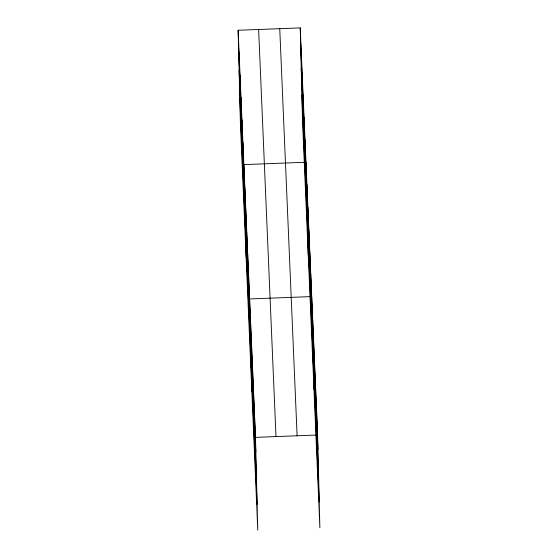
<?xml version="1.0" encoding="UTF-8"?>
<svg xmlns="http://www.w3.org/2000/svg" width="558" height="558" viewBox="0 0 558 558"><rect width="100%" height="100%" fill="white"/><g stroke="black" fill="none" stroke-linecap="round" stroke-linejoin="round"><path stroke-width="0.84" d="M238.126 30.265L255.494 437.36L257.761 530.1L240.393 123.004L238.126 30.265L300.239 27.9L317.607 434.996L319.874 527.735L302.506 120.64L300.239 27.9M255.494 437.36L315.898 435.066M300.602 42.624L317.962 449.72M301.229 68.369L318.59 475.465M301.878 94.895L319.239 501.991M279.746 28.681L297.107 435.777M258.626 29.483L275.987 436.579M238.489 44.982L255.857 452.078M239.117 70.727L256.485 477.829M239.766 97.259L257.133 504.355M316.623 411.93L316.979 426.647M315.633 388.856L315.995 403.58M314.649 365.79L315.012 380.514M313.666 342.724L314.028 357.441M312.682 319.65L313.045 334.375M313.966 389.324L311.699 296.584L249.593 298.949L251.853 391.688M310.743 274.194L311.106 288.918M309.788 251.804L310.15 266.522M308.832 229.415L309.195 244.132M307.876 207.025L308.239 221.742M306.928 184.635L307.284 199.352M308.239 254.985L305.972 162.245L243.86 164.603L246.127 257.343M305.017 139.849L305.372 154.573M304.061 117.459L304.417 132.183M303.106 95.069L303.461 109.793M302.15 72.68L302.513 87.404M301.194 50.29L301.557 65.014M254.511 414.287L254.866 429.011M253.527 391.221L253.883 405.945M252.544 368.154L252.9 382.872M251.56 345.081L251.916 359.805M250.577 322.015L250.933 336.732M248.638 276.552L248.994 291.276M247.682 254.162L248.038 268.886M246.727 231.772L247.082 246.496M245.771 209.383L246.127 224.107M244.816 186.993L245.171 201.717M242.904 142.213L243.267 156.938M241.949 119.824L242.311 134.541M240.993 97.434L241.356 112.151M240.038 75.044L240.4 89.761M239.082 52.654L239.445 67.372"/></g></svg>
